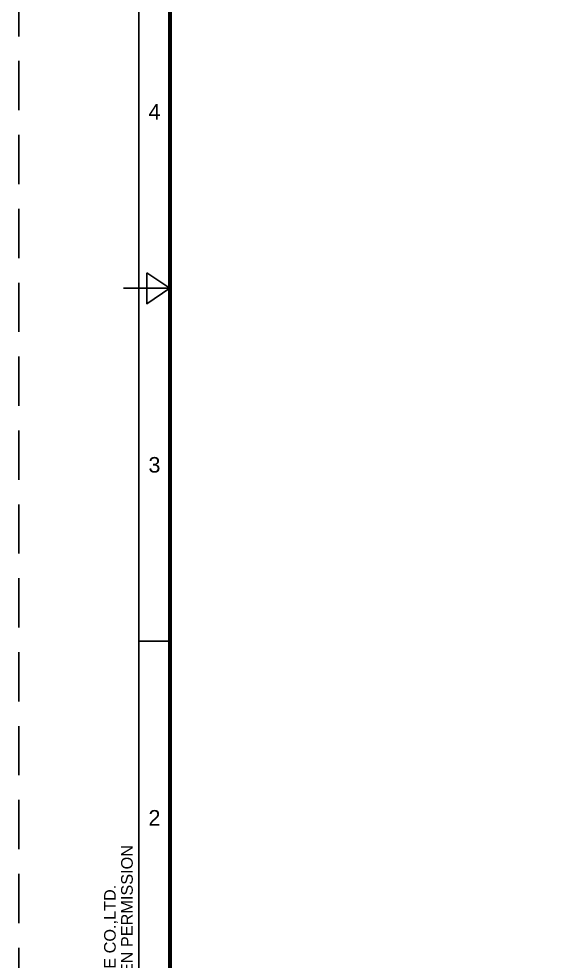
# Model space of a CAD drawing. Header units: millimetres. Extents: x -9372 to 300256, y -58520 to 166772.
# Drawn here: x -8946 to 1142, y 42846 to 60554 of the extents above; entities that cross this region are included whole.
import ezdxf
from ezdxf.enums import TextEntityAlignment as Align

# ---------------------------------------------------------------- set-up
doc = ezdxf.new("R2010")
doc.units = ezdxf.units.MM
doc.linetypes.add('HIDDEN', pattern=[9.525, 6.35, -3.175])
doc.layers.add('Layout01', color=3, linetype='Continuous')
doc.layers.add('Outline01', color=5, linetype='HIDDEN', plot=False)
doc.styles.add('AW01', font='GulimChe.ttf')
doc.styles.get("Standard").update_dxf_attribs({"font": 'ARIAL.TTF'})

# ---------------------------------------------------------------- blocks, each defined once
blk = doc.blocks.new('TEMPLATE_AW_A3_04')
at = {"layer": 'Layout01'}
for p, q in [((15.5, 12), (15.5, 289)), ((19.5, 148.5), (13.5, 148.5)), ((15.5, 103), (19.5, 103))]:
    blk.add_line(p, q, dxfattribs=at)
at = {"layer": 'Layout01', "const_width": 0.5}
blk.add_lwpolyline([(19.5, 285), (409.5, 285), (409.5, 12), (19.5, 12)], close=True, dxfattribs=at)
at = {"layer": 'Layout01'}
blk.add_lwpolyline([(16.5, 150.5), (19.5, 148.5), (16.5, 146.5)], close=True, dxfattribs=at)
at = {"layer": 'Outline01'}
blk.add_lwpolyline([(0, 297), (420, 297), (420, 0), (0, 0)], close=True, dxfattribs=at)
at = {"layer": 'Layout01'}
for s, p in [('4', (17.5, 171.25)), ('3', (17.5, 125.75)), ('2', (17.5, 80.25))]:
    blk.add_text(s, height=2, dxfattribs=at).set_placement(p, align=Align.MIDDLE_CENTER)
for s, p in [('AND SHOULD NOT BE USED WITHOUT WRITTEN PERMISSION', (14.7, 14)), ('THIS DRAWING IS PROPRIETARY TO ARTWARE CO.,LTD.', (12.5, 14))]:
    blk.add_text(s, height=1.5, rotation=90, dxfattribs=at).set_placement(p)
at = {"layer": 'Layout01', "color": 2, "style": 'AW01', "width": 0.8}
for tag, p in [('DWG_DATE', (303.5, 37)), ('CHECKED_DATE', (303.5, 28)), ('APPROVED_DATE', (303.5, 19))]:
    blk.add_attdef(tag, text='', height=1.8, dxfattribs=at).set_placement(p, align=Align.MIDDLE_RIGHT)
at = {"layer": 'Layout01', "color": 2, "style": 'AW01'}
for tag, height, p in [('PROJECT1', 2.5, (382, 36)), ('PROJECT2', 2.5, (382, 33)), ('TITLE1', 2.5, (382, 27)), ('SCALE', 2.2, (349.5, 24)), ('TITLE2', 2.5, (382, 24)), ('REV', 2.2, (349.5, 15)), ('SHEET', 2.2, (404.5, 15))]:
    blk.add_attdef(tag, text='', height=height, dxfattribs=at).set_placement(p, align=Align.MIDDLE_CENTER)
for tag, height, p in [('DRAWN_NAME', 2.2, (276.5, 33)), ('CHECKED_NAME', 2.2, (276.5, 24)), ('CUSTOMER', 2.2, (306.5, 24)), ('APPROVED_NAME', 2.2, (276.5, 15)), ('DRAWING_NO', 2.5, (359.5, 15))]:
    blk.add_attdef(tag, text='', height=height, dxfattribs=at).set_placement(p, align=Align.MIDDLE_LEFT)

msp = doc.modelspace()

# ---------------------------------------------------------------- block references
at = {"xscale": 145.8000000000175, "yscale": 145.7999999999956, "zscale": 145.8}
msp.add_blockref('TEMPLATE_AW_A3_04', (-8946, 33839), dxfattribs=at)

doc.saveas('drawing.dxf')
